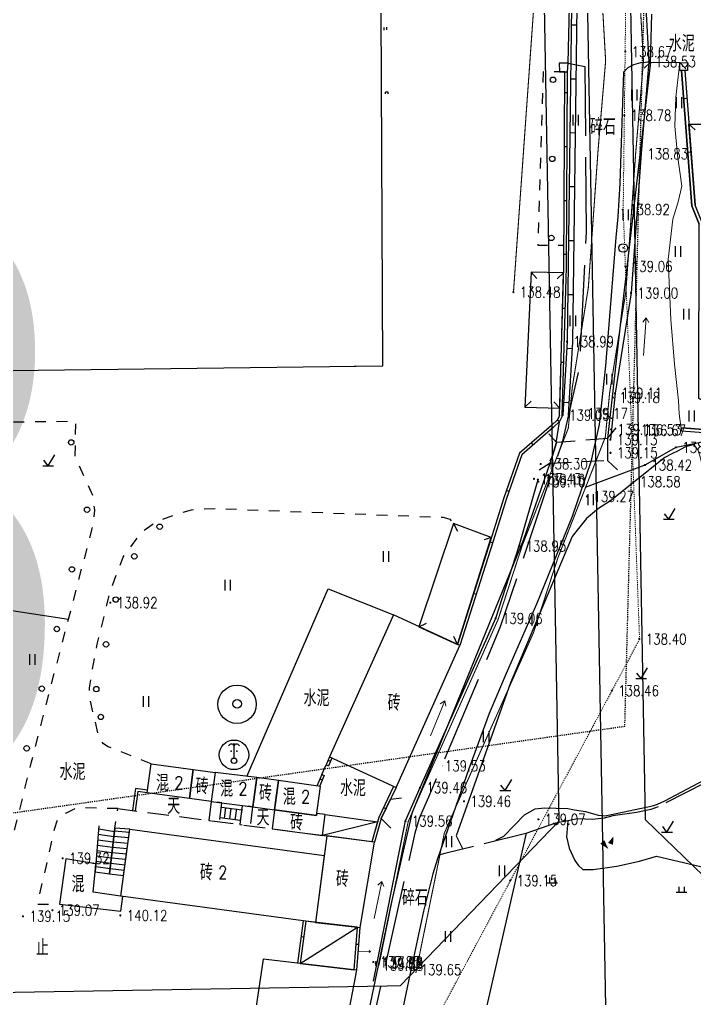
# Model space of a CAD drawing. Extents: x 529262 to 576451, y 2694391 to 2717535.
# Drawn here: x 564800.5 to 564863.1, y 2709862.1 to 2709952.9 of the extents above; entities that cross this region are included whole.
import ezdxf
from ezdxf.enums import TextEntityAlignment as Align
from ezdxf.xclip import XClip

# ---------------------------------------------------------------- set-up
doc = ezdxf.new("R2010")
doc.units = 0
doc.header["$XCLIPFRAME"] = 0
for name, pattern in [('DASH', [0.35, 0.25, -0.1]), ('X2', [10, 8, -2]), ('X3', [5, 4, -1]), ('X5', [3, 2, -1]), ('X6', [2, 1, -1])]:
    doc.linetypes.add(name, pattern=pattern)
for name, color, linetype in [('a红线图', 1, 'Continuous'), ('DLDW', 8, 'Continuous'), ('DLSS', 4, 'Continuous'), ('DMTZ', 8, 'Continuous'), ('GCD', 8, 'Continuous'), ('JMD', 8, 'Continuous'), ('KZD', 8, 'Continuous'), ('PP-COM', 7, 'Continuous'), ('RD-中线', 40, 'Continuous'), ('RD-红线', 7, 'Continuous'), ('ZBTZ', 8, 'Continuous'), ('ZJ', 7, 'Continuous'), ('新建水沟', 7, 'Continuous')]:
    doc.layers.add(name, color=color, linetype=linetype)
doc.layers.add('SXSS', color=5, linetype='Continuous', lineweight=0)
doc.styles.add('_TCH_DIM', font='smsim.shx', dxfattribs={"width": 0.75, "bigfont": 'smfs.shx'})
doc.styles.add('HZ', font='rs.shx', dxfattribs={"width": 0.8, "bigfont": 'hztxt.shx'})
doc.linetypes.add('10421', pattern='A,2,[150,AAA.SHX,S=0.5,R=0,X=0,Y=0.5],1e-11', length=2)
doc.linetypes.add('10422', pattern='A,0.75,[150,AAA.SHX,S=0.5,R=0,X=0,Y=0.5],1.5,[177,AAA.SHX,S=1,R=0,X=0,Y=0.4],0.75', length=3)
doc.linetypes.add('1161', pattern='A,0,[149,AAA.SHX,S=0.15,R=0,X=0,Y=0],-1.6', length=1.6)

# ---------------------------------------------------------------- blocks, each defined once
blk = doc.blocks.new('A$C19FD0107')
at = {"layer": 'RD-中线', "color": 8, "flags": 128}
blk.add_lwpolyline([(-6142.974, 15463.891), (-6145.953, 15629.533)], dxfattribs=at)
at = {"layer": 'RD-红线', "color": 8, "flags": 128}
for points in [[(-6139.408, 15488.081), (-6142.061, 15635.584)], [(-6147.408, 15487.968), (-6149.665, 15613.5)], [(-6230.631, 15471.525), (-6163.366, 15472.68), (-6162.148, 15472.7)]]:
    blk.add_lwpolyline(points, dxfattribs=at)
at = {"layer": 'RD-红线', "color": 8}
for points in [[(-6162.148, 15472.7), (-6147.408, 15487.968, 0.414451)], [(-6139.408, 15488.081), (-6124.153, 15473.353, 0.413976)]]:
    blk.add_lwpolyline(points, format="xyb", dxfattribs=at)
blk = doc.blocks.new('GC200')
at = {"linetype": 'Continuous', "const_width": 0.2, "flags": 128}
blk.add_lwpolyline([(-0.1, 0, 1), (0.1, 0, 1)], format="xyb", close=True, dxfattribs=at)
blk = doc.blocks.new('gc170')
at = {"color": 8, "linetype": 'Continuous'}
blk.add_circle((0, 0), 0.5, dxfattribs=at)
blk = doc.blocks.new('gc121')
at = {"color": 8}
for p, q in [((-0.5, -1), (-0.5, 1)), ((0.5, -1), (0.5, 1))]:
    blk.add_line(p, q, dxfattribs=at)
blk = doc.blocks.new('gc020')
at = {"linetype": 'Continuous'}
blk.add_line((0, 0.5), (0, 3.3), dxfattribs=at)
blk.add_circle((0, 0), 0.5)
for centre in [(-0.5, 2.53), (0.5, 2.53)]:
    blk.add_arc(centre, 0.567, 28.0725, 151.9275, dxfattribs=at)
for p in [(-0.5, 1.8), (0.5, 1.8)]:
    blk.add_point(p, dxfattribs=at)
blk = doc.blocks.new('gc122')
at = {"color": 8}
blk.add_circle((0, 0), 0.8, dxfattribs=at)
blk = doc.blocks.new('gc123')
at = {"color": 8}
for p, q in [((0, 0), (1.2, 2)), ((-1, 0), (1, 0)), ((0, 0), (-0.8, 1))]:
    blk.add_line(p, q, dxfattribs=at)
blk = doc.blocks.new('gc086')
at = {"color": 8}
for p, q in [((0, 0), (7, 0)), ((7, 0), (6.18, 0.57)), ((7, 0), (6.18, -0.57))]:
    blk.add_line(p, q, dxfattribs=at)
blk = doc.blocks.new('gc119')
at = {"color": 8}
for p, q in [((-1, 0), (1, 0)), ((-0.5, 1), (-0.5, 0)), ((0.5, 1), (0.5, 0))]:
    blk.add_line(p, q, dxfattribs=at)
blk = doc.blocks.new('gc090')
at = {"color": 8}
for points in [[(1.07, 1.45, 0, 1, 0), (0.52, 0.05, 1, 1, 0)], [(-1.02, 0.41, 1, 0, 0), (0.15, -0.9, 0, 0, 0)]]:
    blk.add_lwpolyline(points, format="xyseb", dxfattribs=at)
blk = doc.blocks.new('gc117')
at = {"color": 8}
blk.add_circle((0, 0), 0.8, dxfattribs=at)
blk.add_point((0, 0), dxfattribs=at)

msp = doc.modelspace()

# ---------------------------------------------------------------- linework, layer by layer
at = {"color": 8, "linetype": 'Continuous', "flags": 128}
for points in [[(564634.962, 2709918.281), (564834.224, 2709920.794), (564833.856, 2709999.882)], [(564831.56, 2709920.76), (564834.224, 2709920.794), (564833.856, 2709999.882)]]:
    msp.add_lwpolyline(points, dxfattribs=at)
at = {"layer": 'a红线图', "color": 8, "linetype": 'DASH', "lineweight": 0, "ltscale": 0.1}
msp.add_lwpolyline([(564857.192, 2709990.133), (564856.518, 2709935.292), (564858.035, 2709895.431), (564839.751, 2709861.256), (564770.519, 2709844.179), (564752.83, 2709825.92), (564751.564, 2709705.229), (564777, 2709680.465)], dxfattribs=at)
msp.add_lwpolyline([(564857.192, 2709990.133), (564856.518, 2709935.292), (564858.035, 2709895.431), (564839.751, 2709861.256), (564770.519, 2709844.179), (564752.83, 2709825.92), (564751.564, 2709705.229), (564777, 2709680.465)], dxfattribs=at)
at = {"layer": 'DLDW', "color": 252, "linetype": 'Continuous'}
msp.add_circle((564820.411, 2709884.701), 1.374, dxfattribs=at)
at = {"layer": 'DLSS', "linetype": 'Continuous'}
for p, q in [((564859.051, 2709948.958), (564858.476, 2709948.401)), ((564859.051, 2709948.958), (564861.778, 2709948.915)), ((564861.778, 2709948.915), (564862.334, 2709948.341)), ((564850.319, 2709913.673), (564849.608, 2709914.465)), ((564855.059, 2709914.041), (564855.867, 2709915.033)), ((564850.319, 2709913.673), (564849.729, 2709911.757)), ((564855.059, 2709914.041), (564855.05, 2709912.008)), ((564849.729, 2709911.757), (564848.735, 2709911.092)), ((564855.05, 2709912.008), (564855.996, 2709911.147)), ((564834.922, 2709880.583, 140.381), (564835.944, 2709880.724, 140.381)), ((564834.07, 2709878.809), (564834.922, 2709880.583, 140.381)), ((564834.07, 2709878.809), (564834.975, 2709877.905))]:
    msp.add_line(p, q, dxfattribs=at)
at = {"layer": 'DLSS', "linetype": 'X5'}
for p, q in [((564855.059, 2709914.041), (564850.319, 2709913.673)), ((564849.729, 2709911.757), (564855.05, 2709912.008))]:
    msp.add_line(p, q, dxfattribs=at)
at = {"layer": 'DLSS', "linetype": 'Continuous', "const_width": 0.1, "flags": 128}
for points in [[(564833.85, 2709865.161), (564836.569, 2709878.497), (564837.915, 2709881.57), (564844.921, 2709897.28), (564847.165, 2709904.157), (564851.424, 2709914.999), (564851.79, 2709918.762), (564853.279, 2709928.009), (564854.185, 2709940.776), (564854.888, 2709949.068), (564854.206, 2709961.06), (564854.077, 2709981.105), (564854.074, 2709987.716), (564853.889, 2709996.011)], [(564847.133, 2709994.491), (564850.674, 2709994.113), (564848.803, 2709962.234), (564846.34, 2709927.636)]]:
    msp.add_lwpolyline(points, dxfattribs=at)
at = {"layer": 'DLSS', "linetype": 'Continuous', "flags": 128}
msp.add_lwpolyline([(564837.279, 2709864.462, 0.1, 0.1, 0), (564839.924, 2709877.433, 0.1, 0.1, 0), (564841.116, 2709880.155, 0.1, 0.1, 0), (564848.191, 2709896.021, 0.1, 0.1, 0), (564850.46, 2709902.974, 0.1, 0.1, 0), (564854.86, 2709914.174, 0.1, 0.1, 0), (564855.263, 2709918.314, 0.1, 0.1, 0), (564856.759, 2709927.607, 0.1, 0.1, 0), (564857.674, 2709940.504, 0.1, 0.1, 0), (564858.397, 2709949.019, 0.1, 0.1, 0), (564857.705, 2709961.171, 0.1, 0.1, 0), (564857.577, 2709981.117, 0.1, 0.1, 0), (564857.574, 2709987.934, 0.1, 0.1, 0), (564857.113, 2709995.751, 0, 0, 0)], format="xyseb", dxfattribs=at)
at = {"layer": 'DLSS', "linetype": 'X2', "flags": 128}
msp.add_lwpolyline([(564851.412, 2709948.859), (564852.965, 2709948.546), (564853.083, 2709933.167), (564852.457, 2709920.626), (564850.847, 2709913.679), (564845.116, 2709896.573), (564838.547, 2709880.978), (564837.591, 2709878.797), (564837.185, 2709877.443), (564831.935, 2709854.071), (564828.551, 2709838.883), (564823.049, 2709823.42), (564815.644, 2709809.448), (564809.569, 2709798.124), (564807.695, 2709796.105), (564806.841, 2709795.356), (564806.32, 2709795.148), (564806.04, 2709795.12), (564804.016, 2709795.109)], dxfattribs=at)
at = {"layer": 'DLSS', "linetype": 'Continuous', "flags": 128}
for points, elevation in [([(564859.051, 2709948.958), (564858.126, 2709948.875), (564857.488, 2709948.706), (564856.947, 2709948.43), (564856.556, 2709948.029)], 138.329), ([(564856.556, 2709948.029), (564856.215, 2709937.687), (564856.023, 2709934.607), (564855.847, 2709932.677), (564854.877, 2709920.768), (564854.28, 2709915.341), (564853.508, 2709911.883), (564851.783, 2709906.821), (564848.48, 2709898.673), (564845.649, 2709892.233), (564844.079, 2709888.525), (564842.183, 2709883.405), (564839.284, 2709875.071), (564838.848, 2709873.674), (564837.986, 2709870.205), (564836.607, 2709863.696), (564835.717, 2709859.454)], 142.08)]:
    msp.add_lwpolyline(points, dxfattribs=dict(at, elevation=elevation))
at = {"layer": 'DLSS', "linetype": 'X6', "flags": 128}
for points in [[(564851.114, 2709948.039), (564849.095, 2709948.057), (564848.606, 2709931.976), (564851.011, 2709931.961)], [(564797.263, 2709871.345), (564798.421, 2709871.089), (564801.626, 2709884.048), (564802.869, 2709888.917), (564807.386, 2709906.141), (564807.488, 2709907.434), (564807.346, 2709908.677), (564805.673, 2709912.404), (564805.743, 2709915.615), (564779.537, 2709915.345), (564760.942, 2709915.144), (564739.277, 2709914.845)], [(564797.263, 2709871.345), (564798.421, 2709871.089), (564801.626, 2709884.048), (564802.869, 2709888.917), (564807.386, 2709906.141), (564807.488, 2709907.434), (564807.346, 2709908.677), (564805.987, 2709911.703)], [(564812.736, 2709883.862), (564808.744, 2709885.447), (564808.308, 2709885.731), (564807.916, 2709886.182), (564807.329, 2709888.675), (564807.04, 2709889.888), (564806.994, 2709890.907), (564807.709, 2709894.975), (564808.956, 2709899.904), (564810.118, 2709903.041), (564811.881, 2709905.392), (564813.142, 2709906.301), (564814.979, 2709907.005), (564816.468, 2709907.439), (564817.612, 2709907.529), (564819.015, 2709907.54), (564839.826, 2709906.737), (564840.428, 2709906.549), (564840.784, 2709906.149)], [(564809.646, 2709879.72), (564806.512, 2709879.778), (564805.668, 2709879.695), (564804.828, 2709879.304), (564804.259, 2709878.925), (564803.989, 2709878.56), (564803.747, 2709877.884), (564802.169, 2709870.864), (564804.223, 2709870.842)]]:
    msp.add_lwpolyline(points, dxfattribs=at)
at = {"layer": 'DLSS', "linetype": 'X3'}
msp.add_lwpolyline([(564864.574, 2709882.195), (564864.049, 2709882.062), (564859.751, 2709879.875), (564859.076, 2709879.625), (564857.757, 2709879.347), (564855.546, 2709879.037), (564854.755, 2709878.815), (564853.631, 2709878.705), (564852.276, 2709878.754), (564851.367, 2709878.586), (564850.225, 2709878.359), (564847.489, 2709877.418), (564839.979, 2709875.548), (564839.4, 2709875.404)], dxfattribs=at)
at = {"layer": 'DMTZ', "linetype": '10422', "flags": 128}
for points in [[(564857.282, 2709994.327), (564858.074, 2709987.965), (564858.077, 2709981.119), (564858.205, 2709961.187), (564858.898, 2709949.012), (564858.173, 2709940.465), (564857.256, 2709927.549), (564855.759, 2709918.25), (564855.341, 2709913.951)], [(564861.955, 2709915.029), (564864.381, 2709914.852), (564864.182, 2709917.411), (564863.545, 2709917.751), (564863.568, 2709933.934), (564862.895, 2709935.622), (564861.918, 2709948.181)], [(564833.364, 2709863.694), (564836.329, 2709878.573), (564837.686, 2709881.671), (564844.687, 2709897.37), (564846.876, 2709904.079), (564848.614, 2709910.247)]]:
    msp.add_lwpolyline(points, dxfattribs=at)
at = {"layer": 'DMTZ', "linetype": '10422'}
msp.add_lwpolyline([(564859.051, 2709948.958), (564856.776, 2709929.096), (564856.452, 2709926.505), (564856.229, 2709924.562), (564855.059, 2709914.041)], dxfattribs=at)
at = {"layer": 'DMTZ', "linetype": '10421', "flags": 128}
for points in [[(564821.392, 2709824.436), (564821.279, 2709823.945), (564821.164, 2709823.464), (564821.286, 2709823.111), (564821.687, 2709822.918), (564822.089, 2709822.923), (564822.393, 2709822.999), (564826.037, 2709832.288), (564828.316, 2709839.445), (564830.316, 2709848.475), (564835.062, 2709871.08), (564836.962, 2709879.383), (564847.307, 2709904.693), (564849.729, 2709911.757), (564850.319, 2709913.673), (564850.34, 2709913.842), (564850.61, 2709915.602)], [(564853.032, 2709909.522), (564858.547, 2709911.594), (564861.419, 2709913.23), (564864.459, 2709913.856)], [(564855.333, 2709908.25), (564854.219, 2709907.536), (564853.107, 2709906.626), (564852.372, 2709905.681), (564851.79, 2709904.968), (564846.072, 2709891.379), (564841.018, 2709877.186)], [(564844.708, 2709876.801), (564845.431, 2709877.152), (564847.366, 2709879.152), (564848.339, 2709879.686), (564849.21, 2709879.788), (564851.371, 2709879.724), (564852.005, 2709879.601), (564853.023, 2709879.441), (564854.181, 2709879.096), (564854.805, 2709879.04), (564855.426, 2709879.162), (564859.228, 2709879.983), (564859.714, 2709880.125), (564860.385, 2709880.423), (564864.054, 2709882.39)]]:
    msp.add_lwpolyline(points, dxfattribs=at)
at = {"layer": 'DMTZ', "linetype": '10421'}
msp.add_lwpolyline([(564863.085, 2709913.494), (564862.289, 2709913.255), (564861.552, 2709912.853), (564861.029, 2709912.617), (564860.387, 2709912.287), (564855.333, 2709908.25)], dxfattribs=at)
at = {"layer": 'JMD', "linetype": 'Continuous'}
for p, q in [((564851.69, 2709952.413), (564852.19, 2709952.406)), ((564851.625, 2709947.413), (564852.125, 2709947.407)), ((564851.625, 2709947.413), (564852.125, 2709947.407)), ((564834.704, 2709946.173, 138.448), (564834.454, 2709946.163)), ((564851.351, 2709946.096), (564851.101, 2709946.098)), ((564851.351, 2709946.096), (564851.101, 2709946.098)), ((564862.12, 2709945.592), (564862.419, 2709945.615)), ((564851.561, 2709942.414), (564852.061, 2709942.407)), ((564862.606, 2709943.205), (564863.194, 2709942.662)), ((564851.319, 2709941.097), (564851.069, 2709941.098)), ((564862.507, 2709940.607), (564862.806, 2709940.63)), ((564851.496, 2709937.414), (564851.996, 2709937.408)), ((564851.287, 2709936.097), (564851.037, 2709936.098)), ((564851.431, 2709932.414), (564851.931, 2709932.408)), ((564851.255, 2709931.097), (564851.005, 2709931.098)), ((564847.971, 2709929.484), (564848.515, 2709928.898)), ((564850.983, 2709929.401), (564850.402, 2709928.851)), ((564851.367, 2709927.415), (564851.867, 2709927.408)), ((564851.142, 2709926.098), (564850.892, 2709926.105)), ((564851.274, 2709922.416), (564851.773, 2709922.387)), ((564851.005, 2709921.1), (564850.755, 2709921.107)), ((564847.389, 2709916.959), (564847.975, 2709917.503)), ((564850.639, 2709916.87), (564850.089, 2709917.451)), ((564850.983, 2709917.425), (564851.482, 2709917.396)), ((564861.934, 2709914.73), (564861.955, 2709915.029)), ((564848.176, 2709913.448, 138.885), (564848.011, 2709913.636, 138.885)), ((564845.913, 2709909.135, 138.885), (564845.678, 2709909.219, 138.885)), ((564840.784, 2709906.149), (564841.145, 2709905.435)), ((564844.284, 2709904.85), (564843.629, 2709904.654)), ((564844.396, 2709904.372, 138.885), (564844.157, 2709904.447, 138.885)), ((564842.885, 2709899.605, 138.885), (564842.647, 2709899.681, 138.885)), ((564837.546, 2709896.583), (564838.28, 2709896.901)), ((564841.146, 2709894.945), (564840.821, 2709895.676)), ((564829.15, 2709884.217, 139.085), (564829.378, 2709884.116, 139.085)), ((564828.369, 2709882.472, 139.047), (564828.599, 2709882.374, 139.047)), ((564819.242, 2709879.86), (564821.125, 2709879.613)), ((564819.637, 2709879.808), (564819.504, 2709878.812)), ((564820.133, 2709879.743), (564820.001, 2709878.748)), ((564834.494, 2709879.693, 140.381), (564834.269, 2709879.801, 140.381)), ((564820.995, 2709878.621), (564819.108, 2709878.862)), ((564820.629, 2709879.678), (564820.498, 2709878.685)), ((564821.125, 2709879.613), (564820.995, 2709878.621)), ((564807.887, 2709878.119), (564807.54, 2709873.84)), ((564808.854, 2709873.668), (564809.364, 2709877.894)), ((564809.364, 2709877.894), (564808.854, 2709873.668)), ((564833.719, 2709878.491), (564828.629, 2709877.233)), ((564807.823, 2709877.329), (564809.27, 2709877.113)), ((564807.863, 2709877.827), (564809.329, 2709877.605)), ((564809.273, 2709877.143), (564810.637, 2709877.028)), ((564809.333, 2709877.639), (564810.705, 2709877.533)), ((564810.157, 2709873.497), (564810.741, 2709877.792)), ((564807.742, 2709876.332), (564809.151, 2709876.129)), ((564807.782, 2709876.83), (564809.21, 2709876.621)), ((564809.153, 2709876.15), (564810.5, 2709876.019)), ((564809.213, 2709876.646), (564810.568, 2709876.524)), ((564807.661, 2709875.335), (564809.032, 2709875.144)), ((564807.701, 2709875.833), (564809.092, 2709875.637)), ((564809.034, 2709875.157), (564810.362, 2709875.01)), ((564809.094, 2709875.653), (564810.431, 2709875.515)), ((564807.58, 2709874.338), (564808.914, 2709874.16)), ((564807.621, 2709874.837), (564808.973, 2709874.652)), ((564808.974, 2709874.661), (564810.294, 2709874.506)), ((564807.54, 2709873.84), (564808.854, 2709873.668)), ((564808.854, 2709873.668), (564810.157, 2709873.497)), ((564808.914, 2709874.164), (564810.225, 2709874.002)), ((564826.563, 2709865.339), (564831.871, 2709868.714)), ((564826.638, 2709867.85, 139.142), (564826.886, 2709867.818, 139.142)), ((564831.994, 2709867.098), (564831.744, 2709867.117))]:
    msp.add_line(p, q, dxfattribs=at)
at = {"layer": 'JMD', "linetype": 'Continuous', "flags": 128}
for points in [[(564852.686, 2709992.4), (564851.744, 2709956.595), (564851.31, 2709923.036), (564850.913, 2709916.226)], [(564853.186, 2709992.387), (564852.244, 2709956.585), (564851.81, 2709923.018), (564851.412, 2709916.197)], [(564834.342, 2709951.931), (564834.334, 2709952.179)], [(564834.342, 2709951.931), (564834.334, 2709952.179)], [(564834.592, 2709951.938), (564834.584, 2709952.186)], [(564834.592, 2709951.938), (564834.584, 2709952.186)], [(564834.46, 2709946.006), (564834.454, 2709946.163)], [(564834.46, 2709946.006), (564834.454, 2709946.163)], [(564834.46, 2709946.006), (564834.454, 2709946.163)], [(564834.46, 2709946.006), (564834.454, 2709946.163)], [(564834.71, 2709946.016), (564834.704, 2709946.173)], [(564831.556, 2709864.745), (564831.871, 2709868.714)], [(564831.805, 2709864.715), (564832.12, 2709868.686)]]:
    msp.add_lwpolyline(points, dxfattribs=at)
for points, elevation in [([(564851.412, 2709948.859), (564850.586, 2709948.864), (564850.601, 2709948.04), (564851.364, 2709948.039)], 138.421), ([(564841.375, 2709894.839), (564835.213, 2709897.68), (564829.276, 2709884.503), (564835.441, 2709881.664)], 139.749), ([(564816.637, 2709883.356), (564816.274, 2709880.655), (564812.364, 2709881.18), (564812.736, 2709883.862)], 141.445), ([(564816.637, 2709883.356), (564818.657, 2709883.052), (564818.299, 2709880.384), (564816.274, 2709880.655)], 141.445), ([(564818.657, 2709883.052), (564818.299, 2709880.384), (564822.166, 2709879.865), (564822.532, 2709882.588)], 140.203), ([(564822.166, 2709879.865), (564824.181, 2709879.594), (564824.546, 2709882.311), (564822.532, 2709882.588)], 140.203), ([(564824.546, 2709882.311), (564824.181, 2709879.594), (564828.066, 2709879.073), (564828.438, 2709881.755)], 139.233), ([(564824.181, 2709879.594), (564823.952, 2709877.845), (564828.629, 2709877.233), (564828.884, 2709879.161), (564828.093, 2709879.271), (564828.066, 2709879.073)], 139.233), ([(564828.884, 2709879.161), (564833.719, 2709878.491), (564833.187, 2709876.63), (564828.629, 2709877.233)], 139.233), ([(564827.958, 2709869.159), (564809.917, 2709871.601), (564810.741, 2709877.792), (564828.782, 2709875.35)], 141.299), ([(564827.958, 2709869.159), (564832.12, 2709868.686), (564833.438, 2709876.597), (564829.025, 2709877.18)], 141.299), ([(564804.823, 2709875.046), (564804.223, 2709870.842), (564809.916, 2709870.215), (564810.1, 2709871.576), (564807.334, 2709871.97), (564807.54, 2709873.84), (564807.602, 2709874.604)], 139.282), ([(564826.563, 2709865.339), (564831.556, 2709864.745), (564831.871, 2709868.714), (564827.075, 2709869.278)], 139.783), ([(564831.805, 2709864.715), (564823.125, 2709865.749), (564821.899, 2709857.651), (564830.245, 2709856.48)], 139.783)]:
    msp.add_lwpolyline(points, close=True, dxfattribs=dict(at, elevation=elevation))
msp.add_lwpolyline([(564862.509, 2709948.898), (564862.492, 2709948.167), (564861.761, 2709948.184), (564861.778, 2709948.915)], close=True, dxfattribs=at)
at = {"layer": 'JMD', "linetype": 'Continuous'}
for points in [[(564850.619, 2709916.166), (564850.998, 2709929.947), (564851.114, 2709948.039)], [(564850.868, 2709916.102), (564851.248, 2709929.943), (564851.364, 2709948.039)], [(564861.918, 2709948.181), (564862.895, 2709935.622)], [(564862.22, 2709948.174), (564863.19, 2709935.691)], [(564864.998, 2709930.576), (564863.863, 2709930.522), (564863.868, 2709933.991), (564863.19, 2709935.691), (564862.606, 2709943.205), (564864.998, 2709943.213)], [(564862.895, 2709935.622), (564863.568, 2709933.934)], [(564850.418, 2709915.776), (564850.604, 2709915.607)], [(564864.405, 2709914.55), (564861.934, 2709914.73)], [(564864.381, 2709914.852), (564861.955, 2709915.029)]]:
    msp.add_lwpolyline(points, dxfattribs=at)
at = {"layer": 'JMD', "elevation": 137.465, "flags": 128}
msp.add_lwpolyline([(564847.389, 2709916.959), (564850.639, 2709916.87), (564850.983, 2709929.401), (564847.971, 2709929.484)], close=True, dxfattribs=at)
at = {"layer": 'JMD', "linetype": 'Continuous', "flags": 128}
for points, elevation in [([(564850.619, 2709916.166), (564850.418, 2709915.776), (564849.855, 2709915.248), (564846.905, 2709912.668), (564845.438, 2709908.547), (564844.203, 2709904.592), (564841.146, 2709894.945)], 138.885), ([(564850.868, 2709916.102), (564850.621, 2709915.623), (564850.023, 2709915.063), (564847.119, 2709912.523), (564845.676, 2709908.468), (564844.442, 2709904.517), (564841.375, 2709894.839)], 138.885), ([(564829.276, 2709884.503), (564828.961, 2709883.787)], 139.085), ([(564829.503, 2709884.398), (564829.189, 2709883.686)], 139.085), ([(564828.961, 2709883.787), (564829.189, 2709883.686)], 139.085), ([(564828.548, 2709882.892), (564828.085, 2709881.805)], 139.047), ([(564828.778, 2709882.794), (564828.341, 2709881.769)], 139.047), ([(564828.548, 2709882.892), (564828.778, 2709882.794)], 139.068), ([(564812.398, 2709881.428), (564811.275, 2709881.584), (564810.992, 2709879.544)], 140.894), ([(564835.214, 2709881.769), (564833.835, 2709878.898), (564833.187, 2709876.63)], 140.381), ([(564835.441, 2709881.664), (564834.07, 2709878.809), (564833.438, 2709876.597)], 140.381), ([(564812.364, 2709881.18), (564811.489, 2709881.302), (564811.239, 2709879.511)], 140.894), ([(564826.828, 2709869.312), (564826.315, 2709865.369)], 139.142), ([(564827.075, 2709869.278), (564826.563, 2709865.339)], 139.142)]:
    msp.add_lwpolyline(points, dxfattribs=dict(at, elevation=elevation))
at = {"layer": 'JMD', "flags": 128}
msp.add_lwpolyline([(564844.284, 2709904.85), (564840.784, 2709906.149), (564837.546, 2709896.583), (564841.146, 2709894.945)], close=True, dxfattribs=at)
at = {"layer": 'JMD', "linetype": 'X5', "elevation": 141.299, "flags": 128}
msp.add_lwpolyline([(564810.741, 2709877.792), (564809.364, 2709877.894), (564809.646, 2709879.72), (564829.025, 2709877.18), (564828.782, 2709875.35)], dxfattribs=at)
at = {"layer": 'JMD', "linetype": 'X5', "elevation": 140.203, "flags": 128}
for points in [[(564818.299, 2709880.384), (564818.067, 2709878.616), (564819.057, 2709878.487), (564819.294, 2709880.25)], [(564821.175, 2709879.998), (564820.945, 2709878.239), (564821.936, 2709878.109), (564822.166, 2709879.865)]]:
    msp.add_lwpolyline(points, close=True, dxfattribs=at)
at = {"layer": 'SXSS', "color": 8, "linetype": 'Continuous', "flags": 128}
msp.add_lwpolyline([(564861.934, 2709914.73), (564861.702, 2709916.338), (564861.653, 2709917.551), (564861.271, 2709920.928), (564860.928, 2709925.085), (564860.684, 2709930.66), (564861.128, 2709934.374), (564861.611, 2709936.004), (564861.948, 2709937.436), (564861.557, 2709940.329), (564861.316, 2709943.017), (564861.409, 2709945.712), (564861.778, 2709948.915)], dxfattribs=at)
at = {"layer": 'SXSS', "color": 8, "linetype": 'Continuous', "elevation": 138.59, "flags": 128}
msp.add_lwpolyline([(564862.973, 2709913.55), (564863.085, 2709913.494), (564863.442, 2709912.991), (564863.648, 2709912.352), (564863.992, 2709910.966)], dxfattribs=at)
at = {"layer": 'ZBTZ', "linetype": '1161', "flags": 128}
for points in [[(564851.412, 2709948.859), (564851.526, 2709954.135)], [(564859.051, 2709948.958), (564859.161, 2709953.387)]]:
    msp.add_lwpolyline(points, dxfattribs=at)
at = {"layer": 'ZBTZ', "linetype": '1161'}
msp.add_lwpolyline([(564821.615, 2709882.698), (564829.143, 2709900.102), (564835.213, 2709897.68)], dxfattribs=at)
at = {"layer": 'ZBTZ', "linetype": '1161', "flags": 128}
for points, elevation in [([(564799.385, 2709898.142), (564805.067, 2709897.301)], 138.997), ([(564828.548, 2709882.892), (564828.961, 2709883.787)], 139.068), ([(564851.367, 2709878.586), (564851.269, 2709877.092), (564851.505, 2709876.032), (564852.023, 2709874.901), (564852.329, 2709874.454), (564852.762, 2709874.066), (564853.743, 2709874.077), (564855.933, 2709874.383), (564858.03, 2709874.854), (564859.593, 2709875.308), (564864.607, 2709874.131)], 139.133), ([(564847.508, 2709877.423), (564841.17, 2709849.668)], 138.972)]:
    msp.add_lwpolyline(points, dxfattribs=dict(at, elevation=elevation))
at = {"layer": 'ZBTZ', "linetype": '1161', "ltscale": 0.5, "elevation": 139.317, "flags": 128}
msp.add_lwpolyline([(564841.018, 2709877.186), (564841.63, 2709875.959)], dxfattribs=at)
at = {"layer": 'ZBTZ', "linetype": '1161'}
msp.add_circle((564820.697, 2709889.389, 139.353), 1.781, dxfattribs=at)
at = {"layer": '新建水沟', "color": 5, "linetype": 'DASH', "ltscale": 0.1, "elevation": 143.04}
msp.add_lwpolyline([(564692.655, 2710239.775), (564722.404, 2710203.912), (564749.087, 2710144.577), (564801.321, 2710058.696), (564858.94, 2709973.728), (564856.64, 2709887.325), (564736.482, 2709870.316), (564671.801, 2709755.331), (564665.716, 2709733.478), (564684.342, 2709714.784), (564705.355, 2709682.444), (564764.149, 2709670.422), (564829.539, 2709662.444), (564838.011, 2709659.606), (564818.767, 2709548.337)], dxfattribs=at)
msp.add_lwpolyline([(564692.655, 2710239.775), (564722.404, 2710203.912), (564749.087, 2710144.577), (564801.321, 2710058.696), (564858.94, 2709973.728), (564856.64, 2709887.325), (564736.482, 2709870.316), (564671.801, 2709755.331), (564665.716, 2709733.478), (564684.342, 2709714.784), (564705.355, 2709682.444), (564764.149, 2709670.422), (564829.539, 2709662.444), (564838.011, 2709659.606), (564818.767, 2709548.337)], dxfattribs=at)
msp.add_lwpolyline([(564692.655, 2710239.775), (564722.404, 2710203.912), (564749.087, 2710144.577), (564801.321, 2710058.696), (564858.94, 2709973.728), (564856.64, 2709887.325), (564736.482, 2709870.316), (564671.801, 2709755.331), (564665.716, 2709733.478), (564684.342, 2709714.784), (564705.355, 2709682.444), (564764.149, 2709670.422), (564829.539, 2709662.444), (564838.011, 2709659.606), (564818.767, 2709548.337)], dxfattribs=at)

# ---------------------------------------------------------------- block references
at = {"layer": 'DLDW', "color": 252, "linetype": 'Continuous', "xscale": 0.5, "yscale": 0.5, "zscale": 0.5}
msp.add_blockref('gc020', (564820.413, 2709884.149), dxfattribs=at)
at = {"layer": 'DMTZ', "linetype": 'Continuous', "xscale": 0.5, "yscale": 0.5}
msp.add_blockref('gc090', (564855.081, 2709876.415), dxfattribs=at)
at = {"layer": 'GCD', "linetype": 'Continuous'}
ref = msp.add_blockref('GC200', (564856.709, 2709949.918, 138.67), dxfattribs=dict(at, xscale=0.5, yscale=0.5, zscale=0.5))
ref.add_attrib('height', '138.67', dxfattribs={"linetype": 'Continuous', "height": 1, "style": 'HZ', "width": 0.8}).set_placement((564857.309, 2709949.918, 138.67), align=Align.MIDDLE_LEFT)
at = {"layer": 'GCD', "color": 3, "linetype": 'Continuous'}
ref = msp.add_blockref('GC200', (564858.886, 2709948.996, 138.531), dxfattribs=dict(at, xscale=0.5, yscale=0.5, zscale=0.5))
ref.add_attrib('height', '138.53', dxfattribs={"linetype": 'Continuous', "height": 1, "style": 'HZ', "width": 0.8}).set_placement((564859.486, 2709948.996, 138.531), align=Align.MIDDLE_LEFT)
at = {"layer": 'GCD', "linetype": 'Continuous'}
ref = msp.add_blockref('GC200', (564856.62, 2709944.015, 138.775), dxfattribs=dict(at, xscale=0.5, yscale=0.5, zscale=0.5))
ref.add_attrib('height', '138.78', dxfattribs={"linetype": 'Continuous', "height": 1, "style": 'HZ', "width": 0.8}).set_placement((564857.22, 2709944.015, 138.775), align=Align.MIDDLE_LEFT)
at = {"layer": 'GCD', "color": 3, "linetype": 'Continuous'}
ref = msp.add_blockref('GC200', (564858.161, 2709940.449, 138.825), dxfattribs=dict(at, xscale=0.5, yscale=0.5, zscale=0.5))
ref.add_attrib('height', '138.83', dxfattribs={"linetype": 'Continuous', "height": 1, "style": 'HZ', "width": 0.8}).set_placement((564858.761, 2709940.449, 138.825), align=Align.MIDDLE_LEFT)
at = {"layer": 'GCD', "linetype": 'Continuous'}
ref = msp.add_blockref('GC200', (564856.478, 2709935.276, 138.92), dxfattribs=dict(at, xscale=0.5, yscale=0.5, zscale=0.5))
ref.add_attrib('height', '138.92', dxfattribs={"linetype": 'Continuous', "height": 1, "style": 'HZ', "width": 0.8}).set_placement((564857.078, 2709935.276, 138.92), align=Align.MIDDLE_LEFT)
ref = msp.add_blockref('GC200', (564856.722, 2709930.006, 139.061), dxfattribs=dict(at, xscale=0.5, yscale=0.5, zscale=0.5))
ref.add_attrib('height', '139.06', dxfattribs={"linetype": 'Continuous', "height": 1, "style": 'HZ', "width": 0.8}).set_placement((564857.322, 2709930.006, 139.061), align=Align.MIDDLE_LEFT)
at = {"layer": 'GCD', "color": 3, "linetype": 'Continuous'}
ref = msp.add_blockref('GC200', (564846.328, 2709927.62, 138.482), dxfattribs=dict(at, xscale=0.5, yscale=0.5, zscale=0.5))
ref.add_attrib('height', '138.48', dxfattribs={"linetype": 'Continuous', "height": 1, "style": 'HZ', "width": 0.8}).set_placement((564846.928, 2709927.62, 138.482), align=Align.MIDDLE_LEFT)
ref = msp.add_blockref('GC200', (564857.244, 2709927.533, 138.995), dxfattribs=dict(at, xscale=0.5, yscale=0.5, zscale=0.5))
ref.add_attrib('height', '139.00', dxfattribs={"linetype": 'Continuous', "height": 1, "style": 'HZ', "width": 0.8}).set_placement((564857.844, 2709927.533, 138.995), align=Align.MIDDLE_LEFT)
ref = msp.add_blockref('GC200', (564851.298, 2709923.02, 138.989), dxfattribs=dict(at, xscale=0.5, yscale=0.5, zscale=0.5))
ref.add_attrib('height', '138.99', dxfattribs={"linetype": 'Continuous', "height": 1, "style": 'HZ', "width": 0.8}).set_placement((564851.898, 2709923.02, 138.989), align=Align.MIDDLE_LEFT)
ref = msp.add_blockref('GC200', (564855.747, 2709918.234, 139.109), dxfattribs=dict(at, xscale=0.5, yscale=0.5, zscale=0.5))
ref.add_attrib('height', '139.11', dxfattribs={"linetype": 'Continuous', "height": 1, "style": 'HZ', "width": 0.8}).set_placement((564856.347, 2709918.234, 139.109), align=Align.MIDDLE_LEFT)
at = {"layer": 'GCD', "linetype": 'Continuous'}
ref = msp.add_blockref('GC200', (564855.553, 2709917.836, 139.175), dxfattribs=dict(at, xscale=0.5, yscale=0.5, zscale=0.5))
ref.add_attrib('height', '139.18', dxfattribs={"linetype": 'Continuous', "height": 1, "style": 'HZ', "width": 0.8}).set_placement((564856.153, 2709917.836, 139.175), align=Align.MIDDLE_LEFT)
at = {"layer": 'GCD', "color": 3, "linetype": 'Continuous'}
ref = msp.add_blockref('GC200', (564850.901, 2709916.21, 139.047), dxfattribs=dict(at, xscale=0.5, yscale=0.5, zscale=0.5))
ref.add_attrib('height', '139.05', dxfattribs={"linetype": 'Continuous', "height": 1, "style": 'HZ', "width": 0.8}).set_placement((564851.501, 2709916.21, 139.047), align=Align.MIDDLE_LEFT)
at = {"layer": 'GCD', "linetype": 'Continuous'}
ref = msp.add_blockref('GC200', (564852.955, 2709916.367, 139.169), dxfattribs=dict(at, xscale=0.1999999999534339, yscale=0.1999999999534339, zscale=0.1999999999534339))
ref.add_attrib('height', '139.17', dxfattribs={"linetype": 'Continuous', "height": 1, "style": 'HZ', "width": 0.8}).set_placement((564853.195, 2709916.367, 139.169), align=Align.MIDDLE_LEFT)
ref = msp.add_blockref('GC200', (564852.955, 2709916.367, 139.169), dxfattribs=dict(at, xscale=0.1999999999534339, yscale=0.1999999999534339, zscale=0.1999999999534339))
ref.add_attrib('height', '139.17', dxfattribs={"linetype": 'Continuous', "height": 1, "style": 'HZ', "width": 0.8}).set_placement((564853.195, 2709916.367, 139.169), align=Align.MIDDLE_LEFT)
at = {"layer": 'GCD', "color": 3, "linetype": 'Continuous'}
ref = msp.add_blockref('GC200', (564855.391, 2709914.883, 139.111), dxfattribs=dict(at, xscale=0.5, yscale=0.5, zscale=0.5))
ref.add_attrib('height', '139.11', dxfattribs={"linetype": 'Continuous', "height": 1, "style": 'HZ', "width": 0.8}).set_placement((564855.991, 2709914.883, 139.111), align=Align.MIDDLE_LEFT)
ref = msp.add_blockref('GC200', (564857.561, 2709914.854, 136.529), dxfattribs=dict(at, xscale=0.5, yscale=0.5, zscale=0.5))
ref.add_attrib('height', '136.53', dxfattribs={"linetype": 'Continuous', "height": 1, "style": 'HZ', "width": 0.8}).set_placement((564858.161, 2709914.854, 136.529), align=Align.MIDDLE_LEFT)
at = {"layer": 'GCD', "linetype": 'Continuous'}
ref = msp.add_blockref('GC200', (564857.966, 2709914.8, 136.669), dxfattribs=dict(at, xscale=0.5, yscale=0.5, zscale=0.5))
ref.add_attrib('height', '136.67', dxfattribs={"linetype": 'Continuous', "height": 1, "style": 'HZ', "width": 0.8}).set_placement((564858.566, 2709914.8, 136.669), align=Align.MIDDLE_LEFT)
at = {"layer": 'GCD', "color": 3, "linetype": 'Continuous'}
ref = msp.add_blockref('GC200', (564855.329, 2709913.935, 139.127), dxfattribs=dict(at, xscale=0.5, yscale=0.5, zscale=0.5))
ref.add_attrib('height', '139.13', dxfattribs={"linetype": 'Continuous', "height": 1, "style": 'HZ', "width": 0.8}).set_placement((564855.929, 2709913.935, 139.127), align=Align.MIDDLE_LEFT)
ref = msp.add_blockref('GC200', (564861.407, 2709913.214, 138.532), dxfattribs=dict(at, xscale=0.5, yscale=0.5, zscale=0.5))
ref.add_attrib('height', '138.53', dxfattribs={"linetype": 'Continuous', "height": 1, "style": 'HZ', "width": 0.8}).set_placement((564862.007, 2709913.214, 138.532), align=Align.MIDDLE_LEFT)
ref = msp.add_blockref('GC200', (564855.338, 2709912.713, 139.146), dxfattribs=dict(at, xscale=0.5, yscale=0.5, zscale=0.5))
ref.add_attrib('height', '139.15', dxfattribs={"linetype": 'Continuous', "height": 1, "style": 'HZ', "width": 0.8}).set_placement((564855.938, 2709912.713, 139.146), align=Align.MIDDLE_LEFT)
ref = msp.add_blockref('GC200', (564848.863, 2709911.684, 138.3), dxfattribs=dict(at, xscale=0.5, yscale=0.5, zscale=0.5))
ref.add_attrib('height', '138.30', dxfattribs={"linetype": 'Continuous', "height": 1, "style": 'HZ', "width": 0.8}).set_placement((564849.463, 2709911.684, 138.3), align=Align.MIDDLE_LEFT)
ref = msp.add_blockref('GC200', (564858.535, 2709911.578, 138.423), dxfattribs=dict(at, xscale=0.5, yscale=0.5, zscale=0.5))
ref.add_attrib('height', '138.42', dxfattribs={"linetype": 'Continuous', "height": 1, "style": 'HZ', "width": 0.8}).set_placement((564859.135, 2709911.578, 138.423), align=Align.MIDDLE_LEFT)
ref = msp.add_blockref('GC200', (564848.244, 2709910.301, 137.427), dxfattribs=dict(at, xscale=0.5, yscale=0.5, zscale=0.5))
ref.add_attrib('height', '137.43', dxfattribs={"linetype": 'Continuous', "height": 1, "style": 'HZ', "width": 0.8}).set_placement((564848.844, 2709910.301, 137.427), align=Align.MIDDLE_LEFT)
ref = msp.add_blockref('GC200', (564848.602, 2709910.231, 138.164), dxfattribs=dict(at, xscale=0.5, yscale=0.5, zscale=0.5))
ref.add_attrib('height', '138.16', dxfattribs={"linetype": 'Continuous', "height": 1, "style": 'HZ', "width": 0.8}).set_placement((564849.202, 2709910.231, 138.164), align=Align.MIDDLE_LEFT)
ref = msp.add_blockref('GC200', (564848.653, 2709910.044, 139.097), dxfattribs=dict(at, xscale=0.5, yscale=0.5, zscale=0.5))
ref.add_attrib('height', '139.10', dxfattribs={"linetype": 'Continuous', "height": 1, "style": 'HZ', "width": 0.8}).set_placement((564849.253, 2709910.044, 139.097), align=Align.MIDDLE_LEFT)
at = {"layer": 'GCD', "linetype": 'Continuous'}
ref = msp.add_blockref('GC200', (564857.476, 2709910.029, 138.581), dxfattribs=dict(at, xscale=0.5, yscale=0.5, zscale=0.5))
ref.add_attrib('height', '138.58', dxfattribs={"linetype": 'Continuous', "height": 1, "style": 'HZ', "width": 0.8}).set_placement((564858.076, 2709910.029, 138.581), align=Align.MIDDLE_LEFT)
at = {"layer": 'GCD', "color": 3, "linetype": 'Continuous'}
ref = msp.add_blockref('GC200', (564853.157, 2709908.669, 139.274), dxfattribs=dict(at, xscale=0.5, yscale=0.5, zscale=0.5))
ref.add_attrib('height', '139.27', dxfattribs={"linetype": 'Continuous', "height": 1, "style": 'HZ', "width": 0.8}).set_placement((564853.757, 2709908.669, 139.274), align=Align.MIDDLE_LEFT)
ref = msp.add_blockref('GC200', (564846.864, 2709904.063, 138.95), dxfattribs=dict(at, xscale=0.5, yscale=0.5, zscale=0.5))
ref.add_attrib('height', '138.95', dxfattribs={"linetype": 'Continuous', "height": 1, "style": 'HZ', "width": 0.8}).set_placement((564847.464, 2709904.063, 138.95), align=Align.MIDDLE_LEFT)
ref = msp.add_blockref('GC200', (564808.948, 2709898.815, 138.915), dxfattribs=dict(at, xscale=0.5, yscale=0.5, zscale=0.5))
ref.add_attrib('height', '138.92', dxfattribs={"linetype": 'Continuous', "height": 1, "style": 'HZ', "width": 0.8}).set_placement((564809.548, 2709898.815, 138.915), align=Align.MIDDLE_LEFT)
ref = msp.add_blockref('GC200', (564844.675, 2709897.354, 139.061), dxfattribs=dict(at, xscale=0.5, yscale=0.5, zscale=0.5))
ref.add_attrib('height', '139.06', dxfattribs={"linetype": 'Continuous', "height": 1, "style": 'HZ', "width": 0.8}).set_placement((564845.275, 2709897.354, 139.061), align=Align.MIDDLE_LEFT)
at = {"layer": 'GCD', "linetype": 'Continuous'}
ref = msp.add_blockref('GC200', (564858.02, 2709895.439, 138.398), dxfattribs=dict(at, xscale=0.5, yscale=0.5, zscale=0.5))
ref.add_attrib('height', '138.40', dxfattribs={"linetype": 'Continuous', "height": 1, "style": 'HZ', "width": 0.8}).set_placement((564858.62, 2709895.439, 138.398), align=Align.MIDDLE_LEFT)
ref = msp.add_blockref('GC200', (564855.461, 2709890.644, 138.461), dxfattribs=dict(at, xscale=0.5, yscale=0.5, zscale=0.5))
ref.add_attrib('height', '138.46', dxfattribs={"linetype": 'Continuous', "height": 1, "style": 'HZ', "width": 0.8}).set_placement((564856.061, 2709890.644, 138.461), align=Align.MIDDLE_LEFT)
ref = msp.add_blockref('GC200', (564839.74, 2709883.674, 139.53), dxfattribs=dict(at, xscale=0.1999999999534339, yscale=0.1999999999534339, zscale=0.1999999999534339))
ref.add_attrib('height', '139.53', dxfattribs={"linetype": 'Continuous', "height": 1, "style": 'HZ', "width": 0.8}).set_placement((564839.98, 2709883.674, 139.53), align=Align.MIDDLE_LEFT)
ref = msp.add_blockref('GC200', (564839.74, 2709883.674, 139.53), dxfattribs=dict(at, xscale=0.1999999999534339, yscale=0.1999999999534339, zscale=0.1999999999534339))
ref.add_attrib('height', '139.53', dxfattribs={"linetype": 'Continuous', "height": 1, "style": 'HZ', "width": 0.8}).set_placement((564839.98, 2709883.674, 139.53), align=Align.MIDDLE_LEFT)
at = {"layer": 'GCD', "color": 3, "linetype": 'Continuous'}
ref = msp.add_blockref('GC200', (564837.674, 2709881.655, 139.462), dxfattribs=dict(at, xscale=0.5, yscale=0.5, zscale=0.5))
ref.add_attrib('height', '139.46', dxfattribs={"linetype": 'Continuous', "height": 1, "style": 'HZ', "width": 0.8}).set_placement((564838.274, 2709881.655, 139.462), align=Align.MIDDLE_LEFT)
ref = msp.add_blockref('GC200', (564841.742, 2709880.389, 139.46), dxfattribs=dict(at, xscale=0.5, yscale=0.5, zscale=0.5))
ref.add_attrib('height', '139.46', dxfattribs={"linetype": 'Continuous', "height": 1, "style": 'HZ', "width": 0.8}).set_placement((564842.342, 2709880.389, 139.46), align=Align.MIDDLE_LEFT)
ref = msp.add_blockref('GC200', (564836.317, 2709878.557, 139.556), dxfattribs=dict(at, xscale=0.5, yscale=0.5, zscale=0.5))
ref.add_attrib('height', '139.56', dxfattribs={"linetype": 'Continuous', "height": 1, "style": 'HZ', "width": 0.8}).set_placement((564836.917, 2709878.557, 139.556), align=Align.MIDDLE_LEFT)
at = {"layer": 'GCD', "linetype": 'Continuous'}
ref = msp.add_blockref('GC200', (564848.656, 2709878.718, 139.067), dxfattribs=dict(at, xscale=0.5, yscale=0.5, zscale=0.5))
ref.add_attrib('height', '139.07', dxfattribs={"linetype": 'Continuous', "height": 1, "style": 'HZ', "width": 0.8}).set_placement((564849.256, 2709878.718, 139.067), align=Align.MIDDLE_LEFT)
at = {"layer": 'GCD', "color": 3, "linetype": 'Continuous'}
ref = msp.add_blockref('GC200', (564804.512, 2709875.105, 139.321), dxfattribs=dict(at, xscale=0.5, yscale=0.5, zscale=0.5))
ref.add_attrib('height', '139.32', dxfattribs={"linetype": 'Continuous', "height": 1, "style": 'HZ', "width": 0.8}).set_placement((564805.112, 2709875.105, 139.321), align=Align.MIDDLE_LEFT)
at = {"layer": 'GCD', "linetype": 'Continuous'}
ref = msp.add_blockref('GC200', (564846.029, 2709873.029, 139.15), dxfattribs=dict(at, xscale=0.5, yscale=0.5, zscale=0.5))
ref.add_attrib('height', '139.15', dxfattribs={"linetype": 'Continuous', "height": 1, "style": 'HZ', "width": 0.8}).set_placement((564846.629, 2709873.029, 139.15), align=Align.MIDDLE_LEFT)
at = {"layer": 'GCD', "color": 3, "linetype": 'Continuous'}
ref = msp.add_blockref('GC200', (564803.567, 2709870.289, 139.068), dxfattribs=dict(at, xscale=0.5, yscale=0.5, zscale=0.5))
ref.add_attrib('height', '139.07', dxfattribs={"linetype": 'Continuous', "height": 1, "style": 'HZ', "width": 0.8}).set_placement((564804.167, 2709870.289, 139.068), align=Align.MIDDLE_LEFT)
ref = msp.add_blockref('GC200', (564800.843, 2709869.73, 139.148), dxfattribs=dict(at, xscale=0.5, yscale=0.5, zscale=0.5))
ref.add_attrib('height', '139.15', dxfattribs={"linetype": 'Continuous', "height": 1, "style": 'HZ', "width": 0.8}).set_placement((564801.443, 2709869.73, 139.148), align=Align.MIDDLE_LEFT)
ref = msp.add_blockref('GC200', (564809.869, 2709869.805, 140.119), dxfattribs=dict(at, xscale=0.5, yscale=0.5, zscale=0.5))
ref.add_attrib('height', '140.12', dxfattribs={"linetype": 'Continuous', "height": 1, "style": 'HZ', "width": 0.8}).set_placement((564810.469, 2709869.805, 140.119), align=Align.MIDDLE_LEFT)
ref = msp.add_blockref('GC200', (564833.34, 2709865.488, 137.846), dxfattribs=dict(at, xscale=0.5, yscale=0.5, zscale=0.5))
ref.add_attrib('height', '137.85', dxfattribs={"linetype": 'Continuous', "height": 1, "style": 'HZ', "width": 0.8}).set_placement((564833.94, 2709865.488, 137.846), align=Align.MIDDLE_LEFT)
ref = msp.add_blockref('GC200', (564833.556, 2709865.347, 139.657), dxfattribs=dict(at, xscale=0.5, yscale=0.5, zscale=0.5))
ref.add_attrib('height', '139.66', dxfattribs={"linetype": 'Continuous', "height": 1, "style": 'HZ', "width": 0.8}).set_placement((564834.156, 2709865.347, 139.657), align=Align.MIDDLE_LEFT)
ref = msp.add_blockref('GC200', (564833.583, 2709865.465, 137.976), dxfattribs=dict(at, xscale=0.5, yscale=0.5, zscale=0.5))
ref.add_attrib('height', '137.98', dxfattribs={"linetype": 'Continuous', "height": 1, "style": 'HZ', "width": 0.8}).set_placement((564834.183, 2709865.465, 137.976), align=Align.MIDDLE_LEFT)
ref = msp.add_blockref('GC200', (564833.593, 2709865.195, 139.584), dxfattribs=dict(at, xscale=0.5, yscale=0.5, zscale=0.5))
ref.add_attrib('height', '139.58', dxfattribs={"linetype": 'Continuous', "height": 1, "style": 'HZ', "width": 0.8}).set_placement((564834.193, 2709865.195, 139.584), align=Align.MIDDLE_LEFT)
ref = msp.add_blockref('GC200', (564837.13, 2709864.768, 139.646), dxfattribs=dict(at, xscale=0.5, yscale=0.5, zscale=0.5))
ref.add_attrib('height', '139.65', dxfattribs={"linetype": 'Continuous', "height": 1, "style": 'HZ', "width": 0.8}).set_placement((564837.73, 2709864.768, 139.646), align=Align.MIDDLE_LEFT)
at = {"layer": 'KZD', "linetype": 'Continuous', "xscale": 0.5, "yscale": 0.5, "zscale": 0.5}
msp.add_blockref('gc117', (564856.526, 2709931.713, 138.904), dxfattribs=at)
at = {"layer": 'PP-COM'}
ref = msp.add_blockref('A$C19FD0107', (570997.993, 2694390.603), dxfattribs=at)
XClip(ref).set_block_clipping_path([(-9366.4383134884, 14428.6043910822), (-3328.4480743363, 17452.7484863754)])
at = {"layer": 'SXSS', "color": 8, "linetype": 'Continuous'}
for p, xscale, yscale, zscale, rotation in [((564858.415, 2709921.733), 0.5000000001217423, 0.5000000001217423, 0.5000000001217423, 86.34763097025123), ((564838.653, 2709886.459), 0.5000000001416667, 0.5000000001416667, 0.5000000001416667, 67.9171048588813), ((564833.404, 2709869.515), 0.5000000001820218, 0.5000000001820218, 0.5000000001820218, 78.30220393489186), ((564831.962, 2709866.504), 0.159288689307103, 0.159288689307103, 0.159288689307103, 358.2117107580284)]:
    msp.add_blockref('gc086', p, dxfattribs=dict(at, xscale=xscale, yscale=yscale, zscale=zscale, rotation=rotation))
at = {"layer": 'ZBTZ', "linetype": 'Continuous'}
for p, xscale, yscale, zscale, rotation in [((564850.007, 2709947.314), 0.5000000001188029, 0.5000000001188029, 0.5000000001188029, 89.39877670621668), ((564850.007, 2709947.314), 0.5000000001188029, 0.5000000001188029, 0.5000000001188029, 89.39877670621668), ((564849.93, 2709939.979), 0.5000000001188029, 0.5000000001188029, 0.5000000001188029, 89.39877670621668), ((564849.853, 2709932.643), 0.5000000001188029, 0.5000000001188029, 0.5000000001188029, 89.39877670621668), ((564805.308, 2709913.679), 0.5000000000489607, 0.5000000000489607, 0.5000000000489607, 179.7599560346794), ((564806.778, 2709907.439), 0.5000000000391888, 0.5000000000391888, 0.5000000000391888, 75.79785809960939), ((564813.517, 2709905.862), 0.4999999998698007, 0.4999999998698007, 0.4999999998698007, 49.43167506709181), ((564811.166, 2709903.116), 0.49999999993023, 0.49999999993023, 0.49999999993023, 77.7417250203493), ((564805.377, 2709901.905), 0.5000000000391888, 0.5000000000391888, 0.5000000000391888, 75.79785809960939), ((564809.443, 2709899.104), 0.49999999993023, 0.49999999993023, 0.49999999993023, 77.7417250203493), ((564803.977, 2709896.371), 0.5000000000391888, 0.5000000000391888, 0.5000000000391888, 75.79785809960939), ((564808.54, 2709894.95), 0.49999999993023, 0.49999999993023, 0.49999999993023, 77.7417250203493), ((564802.576, 2709890.838), 0.5000000000391888, 0.5000000000391888, 0.5000000000391888, 75.79785809960939), ((564807.637, 2709890.796), 0.49999999993023, 0.49999999993023, 0.49999999993023, 77.7417250203493), ((564808.059, 2709888.218), 0.49999999993023, 0.49999999993023, 0.49999999993023, 77.7417250203493), ((564801.176, 2709885.304), 0.5000000000391888, 0.5000000000391888, 0.5000000000391888, 75.79785809960939)]:
    msp.add_blockref('gc170', p, dxfattribs=dict(at, xscale=xscale, yscale=yscale, zscale=zscale, rotation=rotation))
at = {"layer": 'ZBTZ', "linetype": 'Continuous', "xscale": 0.5, "yscale": 0.5}
for name, p in [('gc121', (564857.564, 2709945.9)), ('gc121', (564861.716, 2709945.192)), ('gc121', (564852.112, 2709943.57)), ('gc121', (564856.768, 2709934.792)), ('gc121', (564861.622, 2709931.389)), ('gc121', (564862.386, 2709925.568)), ('gc121', (564851.859, 2709924.963)), ('gc121', (564855.253, 2709919.556)), ('gc121', (564862.875, 2709916.13)), ('gc123', (564803.178, 2709911.523)), ('gc123', (564803.178, 2709911.523)), ('gc121', (564853.512, 2709908.373)), ('gc123', (564860.748, 2709906.557)), ('gc121', (564834.516, 2709903.098)), ('gc121', (564819.834, 2709900.431)), ('gc121', (564848.311, 2709897.163)), ('gc121', (564801.731, 2709893.541)), ('gc123', (564858.186, 2709891.773)), ('gc121', (564812.27, 2709889.651)), ('gc121', (564843.82, 2709886.388)), ('gc123', (564845.581, 2709881.401)), ('gc123', (564860.58, 2709877.541)), ('gc121', (564840.367, 2709876.65)), ('gc121', (564845.289, 2709873.943)), ('gc119', (564849.93, 2709872.821)), ('gc119', (564861.924, 2709871.952)), ('gc121', (564840.285, 2709867.848))]:
    msp.add_blockref(name, p, dxfattribs=at)
at = {"layer": 'ZBTZ', "linetype": 'Continuous', "xscale": 0.5, "yscale": 0.5, "zscale": 0.5}
msp.add_blockref('gc122', (564820.707, 2709889.436), dxfattribs=at)

# ---------------------------------------------------------------- texts
at = {"layer": 'Defpoints', "color": 1, "style": '_TCH_DIM', "width": 0.75}
msp.add_text('18', height=52.8692, rotation=360, dxfattribs=at).set_placement((564746.192, 2709882.081))
at = {"layer": 'JMD', "linetype": 'Continuous', "style": 'HZ', "width": 0.8}
for s, p in [('砖', (564835.863, 2709889.535)), ('混', (564814.386, 2709882.102)), ('砖', (564818.053, 2709881.788)), ('混', (564820.329, 2709881.564)), ('砖', (564823.936, 2709881.167)), ('混', (564826.141, 2709880.812)), ('砖', (564826.824, 2709878.414)), ('砖', (564818.459, 2709873.797)), ('混', (564806.547, 2709872.714)), ('砖', (564831.072, 2709873.188))]:
    msp.add_text(s, height=1.5, dxfattribs=at).set_placement(p, align=Align.MIDDLE_RIGHT)
for p in [(564814.886, 2709882.102), (564820.829, 2709881.564), (564826.641, 2709880.812), (564818.959, 2709873.797)]:
    msp.add_text('2', height=1.2, dxfattribs=at).set_placement(p, align=Align.MIDDLE_LEFT)
at = {"layer": 'ZJ', "color": 8, "linetype": 'Continuous', "style": 'HZ', "width": 0.8}
for s, p in [('水泥', (564861.956, 2709950.757)), ('碎石', (564854.637, 2709943.035)), ('水泥', (564828.066, 2709890.037, -138.983)), ('水泥', (564805.431, 2709883.196)), ('水泥', (564831.451, 2709881.7, -138.983)), ('天', (564814.814, 2709879.961, -138.983)), ('天', (564823.106, 2709878.898, 0.25)), ('碎石', (564837.188, 2709871.527)), ('止', (564802.632, 2709866.902))]:
    msp.add_text(s, height=1.5, dxfattribs=at).set_placement(p, align=Align.MIDDLE)

doc.saveas('drawing.dxf')
